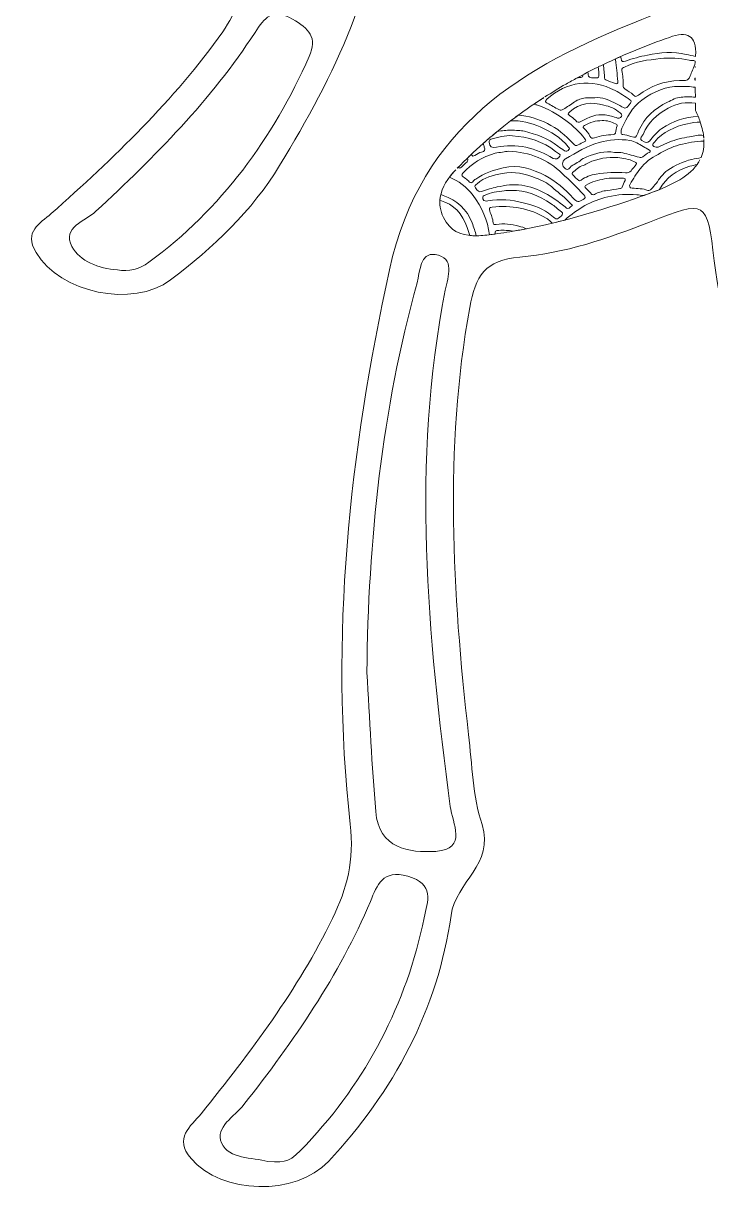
# Model space of a CAD drawing. Extents: x 55 to 1944, y -876 to -124.
# Drawn here: x 55.3 to 184.4, y -867.7 to -647.5 of the extents above; entities that cross this region are included whole.
import ezdxf

# ---------------------------------------------------------------- set-up
doc = ezdxf.new("R2010")
doc.units = 0
doc.header["$MEASUREMENT"] = 0
doc.layers.add('Layer 1', color=7, linetype='Continuous')

# ---------------------------------------------------------------- blocks, each defined once
blk = doc.blocks.new('block 11')
at = {"layer": 'Layer 1', "lineweight": 0}
for points, knots in [([(465.53, -681.74), (455.74, -673.7), (446.63, -664.88), (438.68, -654.95), (433.9, -648.98), (430.92, -643.22), (430.31, -634.54), (427.75, -597.98), (419.68, -562.52), (403.13, -529.38), (397.91, -518.92), (391.98, -509.37), (380.36, -505.09), (369.39, -501.05), (358.79, -495.9), (346.98, -494.41), (336.99, -493.14), (333.99, -488.15), (337.19, -478.57), (338.24, -475.44), (340.22, -472.41), (340.42, -469.25), (340.84, -462.43), (344.61, -460.64), (350.66, -459.22), (374.25, -453.65), (392.23, -442.5), (401.7, -417.59), (413.73, -385.99), (421.8, -353.85), (424.43, -320.38), (424.96, -313.62), (426.73, -308.55), (430.48, -303.45), (439.48, -291.22), (450.22, -280.65), (461.83, -271.01), (466.47, -267.16), (465.74, -264.51), (461.76, -261.01), (453.74, -253.96), (444.7, -253.21), (436.88, -260.48), (415.19, -280.64), (399.55, -304.06), (399.09, -335.07), (399.04, -338.39), (398.92, -341.71), (398.72, -345.01), (397.28, -368.58), (393.46, -391.66), (385.38, -413.96), (383.68, -418.65), (381.35, -420.61), (376.21, -420.28), (368.38, -419.77), (360.3, -419.82), (352.89, -422.31), (343.31, -425.52), (337.3, -424.47), (335.26, -413.28), (334.66, -409.94), (332.41, -406.45), (329.96, -403.96), (322.06, -395.92), (317.16, -386.96), (313.03, -376.07), (309.01, -365.47), (303.76, -355.11), (300.65, -343.95), (300.09, -341.96), (299.09, -339.97), (297.85, -338.32), (295.63, -335.37), (295.74, -333.13), (298.66, -330.71), (310.87, -320.58), (318.38, -307.37), (325.81, -293.43), (341.71, -263.57), (357.48, -233.87), (365.12, -200.58), (369.74, -180.45), (371.11, -160.08), (370.04, -139.51), (369.94, -137.53), (370.46, -134.67), (367.63, -134.44), (364.86, -134.21), (364.77, -136.96), (364.4, -139), (364.23, -139.89), (364.2, -140.8), (364.01, -141.68), (351.55, -198.93), (337.78, -255.61), (297.25, -301.15), (292.68, -306.29), (289.02, -312.32), (285.43, -318.24), (282.91, -322.39), (280.33, -324.21), (275.26, -322.62), (267.33, -320.12), (259.2, -320.49), (251.16, -322.63), (248.58, -323.31), (245.75, -324.56), (244.01, -321.24), (234.85, -303.72), (218.42, -291.67), (209.01, -274.27), (186.45, -232.56), (171.11, -188.42), (163.15, -141.68), (162.69, -139), (163.39, -134.38), (159.53, -134.51), (155.5, -134.64), (156.76, -139.1), (156.64, -141.83), (156.03, -156.32), (156.86, -170.73), (159.06, -185.09), (164.97, -223.62), (181.05, -258.18), (200.68, -291.26), (206.59, -301.22), (208.13, -313.66), (218.74, -321.07), (228.07, -327.59), (234.16, -335.32), (225.61, -347.57), (222.42, -352.15), (224.12, -360.23), (220.81, -364.61), (215.15, -372.09), (210.37, -379.26), (210.68, -388.93), (210.76, -391.48), (208.88, -392.49), (207.13, -393.71), (197.81, -400.22), (192.21, -409.46), (189.13, -420.07), (187.83, -424.52), (186.1, -425.01), (182.2, -423.91), (172.28, -421.12), (162.09, -419.7), (151.81, -420.29), (145.98, -420.63), (143.45, -418.5), (141.49, -413.07), (132.82, -388.98), (129.17, -363.99), (128.1, -338.64), (127.47, -323.53), (126.17, -309.38), (117.4, -295.91), (109.78, -284.21), (102.61, -272.55), (91.74, -263.6), (83.08, -256.47), (77.35, -256.31), (68.32, -262.63), (62.83, -266.47), (61.05, -269.74), (67.45, -274.93), (79.41, -284.63), (90.24, -295.58), (99.05, -308.33), (100.67, -310.69), (102.46, -312.79), (102.67, -316.25), (104.83, -352.29), (113.4, -386.65), (126.75, -420.35), (135.23, -441.78), (150.81, -451.54), (170.72, -457.82), (173.87, -458.82), (177.15, -459.42), (180.37, -460.21), (182.1, -460.63), (184.33, -460.64), (184.91, -462.62), (187.02, -469.79), (189.35, -476.95), (190.7, -484.28), (192.07, -491.73), (187.28, -493.29), (180.71, -494.58), (155.9, -499.48), (133.61, -506.28), (121.87, -533.76), (107.67, -567.01), (99.68, -601.11), (96.64, -636.69), (96.23, -641.45), (95.38, -645.26), (92.7, -649.03), (83.55, -661.93), (72.23, -672.73), (60.49, -683.15), (58.37, -685.03), (55.27, -686.5), (57.64, -690.48), (62.13, -698.05), (75.86, -700.96), (82.91, -695.6), (90.9, -689.54), (98.24, -682.67), (103.4, -674.11), (113.67, -657.07), (122.6, -640.05), (122.3, -618.65), (121.94, -592.74), (126.35, -567.02), (135.64, -542.48), (136.87, -539.22), (137.29, -535.42), (142.46, -535.6), (156.73, -536.11), (170.64, -533.47), (185.48, -529.54), (185.11, -534.46), (184.89, -538.04), (184.58, -541.61), (181.96, -571.96), (180.01, -602.36), (181.05, -632.81), (181.33, -641), (178.66, -643.9), (171.42, -646.74), (149.11, -655.49), (129.94, -666.7), (124.03, -693.71), (116.49, -728.24), (112.78, -762.73), (116.66, -797.77), (117.42, -804.62), (116.08, -809.88), (113.34, -815.5), (106.82, -828.88), (97.93, -840.65), (88.65, -852.16), (86.7, -854.58), (83.44, -856.71), (86.76, -860.6), (92.49, -867.31), (106.38, -867.72), (112.56, -861.12), (124.84, -848.02), (133.11, -832.6), (135.6, -814.93), (136.5, -808.58), (143.82, -805.31), (141.42, -797.89), (139.69, -792.53), (139.53, -786.63), (138.89, -780.94), (135.86, -754.21), (134.28, -727.5), (139.11, -700.76), (140.16, -694.93), (141.97, -691.85), (148.53, -691.31), (156.91, -690.62), (165, -687.84), (172.88, -684.76), (183.61, -680.57), (183.63, -680.61), (185.06, -692), (185.14, -692.6), (185.16, -693.2), (185.26, -693.8), (188.81, -716.51), (193.62, -738.88), (205.51, -758.96), (215.02, -775.02), (228.11, -786.7), (247.47, -788.42), (258.2, -789.37), (269.14, -789.2), (279.9, -788.4), (294.16, -787.34), (305.43, -779.98), (314.49, -769.14), (321.33, -760.95), (326.14, -751.6), (329.98, -741.72), (336.68, -724.47), (340.68, -706.54), (342.47, -688.2), (343.17, -681.02), (345.19, -680.5), (351.14, -683.36), (360.13, -687.68), (369.77, -690.56), (379.7, -691.5), (385.53, -692.05), (387.15, -694.93), (387.97, -700.03), (391.03, -719.16), (391.35, -738.3), (390.7, -757.69), (390.06, -776.56), (382.86, -795.01), (389.29, -814.53), (394.47, -830.24), (400.33, -845.04), (411.4, -857.46), (417.87, -864.73), (426.05, -865.99), (434.67, -861.19), (439.87, -858.29), (441.55, -855.43), (436.82, -850.12), (429, -841.35), (422.1, -831.79), (416.35, -821.48), (412.12, -813.9), (409.38, -807.04), (410.46, -796.96), (413.75, -766.36), (410.68, -735.83), (406.26, -705.17), (401.52, -672.36), (381.77, -655.9), (353.38, -645.64), (352.53, -645.33), (351.68, -644.96), (350.8, -644.79), (347.15, -644.1), (346.13, -641.89), (346.22, -638.31), (347.13, -603.92), (345.26, -569.62), (342.13, -535.39), (341.68, -530.55), (343.12, -529.52), (347.57, -530.85), (358.32, -534.06), (369.43, -535.92), (380.57, -535.46), (387.85, -535.16), (390.44, -538.19), (392.5, -544.38), (399.11, -564.24), (402.05, -584.69), (404.54, -605.4), (406.48, -621.6), (403.12, -638.24), (412.17, -654.08), (420.18, -668.09), (427.68, -681.87), (440.34, -692.21), (448.93, -699.23), (456.72, -699.25), (465.19, -692.38), (469.54, -688.84), (470.66, -685.95), (465.53, -681.74)], [0, 0, 0, 0, 1, 1, 1, 2, 2, 2, 3, 3, 3, 4, 4, 4, 5, 5, 5, 6, 6, 6, 7, 7, 7, 8, 8, 8, 9, 9, 9, 10, 10, 10, 11, 11, 11, 12, 12, 12, 13, 13, 13, 14, 14, 14, 15, 15, 15, 16, 16, 16, 17, 17, 17, 18, 18, 18, 19, 19, 19, 20, 20, 20, 21, 21, 21, 22, 22, 22, 23, 23, 23, 24, 24, 24, 25, 25, 25, 26, 26, 26, 27, 27, 27, 28, 28, 28, 29, 29, 29, 30, 30, 30, 31, 31, 31, 32, 32, 32, 33, 33, 33, 34, 34, 34, 35, 35, 35, 36, 36, 36, 37, 37, 37, 38, 38, 38, 39, 39, 39, 40, 40, 40, 41, 41, 41, 42, 42, 42, 43, 43, 43, 44, 44, 44, 45, 45, 45, 46, 46, 46, 47, 47, 47, 48, 48, 48, 49, 49, 49, 50, 50, 50, 51, 51, 51, 52, 52, 52, 53, 53, 53, 54, 54, 54, 55, 55, 55, 56, 56, 56, 57, 57, 57, 58, 58, 58, 59, 59, 59, 60, 60, 60, 61, 61, 61, 62, 62, 62, 63, 63, 63, 64, 64, 64, 65, 65, 65, 66, 66, 66, 67, 67, 67, 68, 68, 68, 69, 69, 69, 70, 70, 70, 71, 71, 71, 72, 72, 72, 73, 73, 73, 74, 74, 74, 75, 75, 75, 76, 76, 76, 77, 77, 77, 78, 78, 78, 79, 79, 79, 80, 80, 80, 81, 81, 81, 82, 82, 82, 83, 83, 83, 84, 84, 84, 85, 85, 85, 86, 86, 86, 87, 87, 87, 88, 88, 88, 89, 89, 89, 90, 90, 90, 91, 91, 91, 92, 92, 92, 93, 93, 93, 94, 94, 94, 95, 95, 95, 96, 96, 96, 97, 97, 97, 98, 98, 98, 99, 99, 99, 100, 100, 100, 101, 101, 101, 102, 102, 102, 103, 103, 103, 104, 104, 104, 105, 105, 105, 106, 106, 106, 107, 107, 107, 108, 108, 108, 109, 109, 109, 110, 110, 110, 111, 111, 111, 112, 112, 112, 113, 113, 113, 114, 114, 114, 115, 115, 115, 116, 116, 116, 117, 117, 117, 118, 118, 118, 119, 119, 119, 120, 120, 120, 121, 121, 121, 121]), ([(108.97, -653.66), (102.09, -669.02), (92.53, -682.27), (78.81, -692.3), (76.96, -693.64), (75.09, -694.14), (72.91, -693.71), (69.41, -693.48), (65.88, -692.1), (64.39, -689.33), (62.47, -685.73), (66.94, -684.51), (68.88, -682.72), (79.94, -672.48), (90.53, -661.85), (98.78, -649.13), (100.57, -646.36), (102, -644.48), (105.79, -646.63), (108.91, -648.4), (110.55, -650.14), (108.97, -653.66)], [0, 0, 0, 0, 1, 1, 1, 2, 2, 2, 3, 3, 3, 4, 4, 4, 5, 5, 5, 6, 6, 6, 7, 7, 7, 7]), ([(176.61, -650.06), (179.94, -648.9), (181.76, -649.56), (181.55, -653.54), (181.55, -653.58), (181.55, -653.62), (181.55, -653.66), (181.55, -653.66), (181.55, -653.66), (181.55, -653.66), (180.95, -653.52), (180.35, -653.4), (179.76, -653.27), (177.32, -652.7), (174.91, -652.87), (172.49, -653.39), (171.09, -653.68), (169.72, -654.04), (168.38, -654.52), (167.78, -654.74), (167.68, -654.66), (167.54, -654.04), (167.51, -653.9), (167.48, -653.77), (167.46, -653.66), (167.13, -653.8), (166.8, -653.95), (166.48, -654.1), (166.48, -654.15), (166.5, -654.2), (166.5, -654.25), (166.7, -655.6), (166.79, -656.97), (166.93, -658.33), (166.97, -658.73), (166.78, -658.86), (166.43, -658.74), (165.84, -658.52), (165.27, -658.27), (164.69, -658.03), (164.54, -657.97), (164.46, -657.85), (164.45, -657.68), (164.43, -657.28), (164.39, -656.87), (164.36, -656.47), (164.33, -656.02), (164.27, -655.58), (164.21, -655.15), (168.21, -653.23), (172.35, -651.55), (176.61, -650.06)], [0, 0, 0, 0, 1, 1, 1, 2, 2, 2, 3, 3, 3, 4, 4, 4, 5, 5, 5, 6, 6, 6, 7, 7, 7, 8, 8, 8, 9, 9, 9, 10, 10, 10, 11, 11, 11, 12, 12, 12, 13, 13, 13, 14, 14, 14, 15, 15, 15, 16, 16, 16, 17, 17, 17, 17]), ([(181.37, -655.19), (181.11, -655.9), (180.78, -656.59), (180.52, -657.31), (180.29, -657.97), (179.83, -658.22), (179.16, -658.19), (178.94, -658.18), (178.71, -658.19), (178.49, -658.19), (175.62, -658.2), (173.11, -659.25), (170.82, -660.9), (170.44, -661.17), (170.25, -661.29), (169.83, -660.86), (169.4, -660.41), (168.75, -660.18), (168.27, -659.74), (168.06, -659.55), (167.92, -659.37), (167.92, -659.09), (167.92, -658.14), (167.91, -657.2), (167.71, -656.27), (167.61, -655.86), (167.94, -655.79), (168.2, -655.65), (170.3, -654.52), (172.6, -654.32), (174.91, -654.05), (176.74, -653.83), (178.53, -653.96), (180.31, -654.36), (180.47, -654.4), (180.64, -654.39), (180.81, -654.39), (181.49, -654.39), (181.61, -654.54), (181.37, -655.19)], [0, 0, 0, 0, 1, 1, 1, 2, 2, 2, 3, 3, 3, 4, 4, 4, 5, 5, 5, 6, 6, 6, 7, 7, 7, 8, 8, 8, 9, 9, 9, 10, 10, 10, 11, 11, 11, 12, 12, 12, 13, 13, 13, 13]), ([(163.34, -656.71), (163.34, -656.94), (163.34, -657.12), (163.34, -657.31), (163.34, -657.47), (163.26, -657.65), (163.11, -657.65), (162.6, -657.62), (162.08, -657.74), (161.58, -657.55), (161.41, -657.48), (161.39, -657.29), (161.37, -657.13), (161.35, -656.95), (161.32, -656.78), (161.29, -656.6), (160.97, -656.77), (160.66, -656.94), (160.34, -657.11), (160.42, -657.41), (160.31, -657.57), (159.97, -657.59), (159.74, -657.6), (159.52, -657.63), (159.3, -657.67), (160.59, -656.96), (161.9, -656.28), (163.23, -655.63), (163.29, -656), (163.4, -656.37), (163.34, -656.71)], [0, 0, 0, 0, 1, 1, 1, 2, 2, 2, 3, 3, 3, 4, 4, 4, 5, 5, 5, 6, 6, 6, 7, 7, 7, 8, 8, 8, 9, 9, 9, 10, 10, 10, 10]), ([(163.25, -655.62), (163.57, -655.46), (163.89, -655.3), (164.21, -655.15), (163.89, -655.3), (163.57, -655.46), (163.25, -655.62)], [0, 0, 0, 0, 1, 1, 1, 2, 2, 2, 2]), ([(181.48, -655.71), (181.48, -655.65), (181.48, -655.6), (181.48, -655.55), (181.48, -655.6), (181.48, -655.65), (181.48, -655.71)], [0, 0, 0, 0, 1, 1, 1, 2, 2, 2, 2]), ([(169.19, -661.79), (169.47, -661.99), (169.49, -662.15), (169.29, -662.42), (168.49, -663.54), (168.5, -663.56), (167.32, -662.89), (166.3, -662.3), (165.26, -661.78), (164.11, -661.51), (163.45, -661.35), (162.79, -661.35), (162.12, -661.45), (161.7, -661.45), (161.27, -661.43), (160.85, -661.45), (160.09, -661.49), (159.41, -661.73), (158.79, -662.19), (158.12, -662.69), (157.4, -663.11), (156.7, -663.57), (156.43, -663.75), (156.16, -663.79), (155.86, -663.63), (155.13, -663.23), (154.41, -662.82), (153.67, -662.42), (153.28, -662.21), (153.21, -662.03), (153.59, -661.69), (157.3, -658.32), (161.95, -657.72), (166.42, -660.05), (167.39, -660.56), (168.3, -661.16), (169.19, -661.79)], [0, 0, 0, 0, 1, 1, 1, 2, 2, 2, 3, 3, 3, 4, 4, 4, 5, 5, 5, 6, 6, 6, 7, 7, 7, 8, 8, 8, 9, 9, 9, 10, 10, 10, 11, 11, 11, 12, 12, 12, 12]), ([(157.22, -658.83), (157.91, -658.43), (158.6, -658.05), (159.3, -657.67), (158.6, -658.05), (157.91, -658.43), (157.22, -658.83)], [0, 0, 0, 0, 1, 1, 1, 2, 2, 2, 2]), ([(181.47, -657.64), (181.47, -657.81), (181.47, -657.97), (181.47, -658.14), (181.47, -658.14), (181.47, -658.14), (181.47, -658.14), (181.4, -658.06), (181.37, -657.96), (181.42, -657.8), (181.43, -657.75), (181.45, -657.69), (181.47, -657.64), (181.47, -657.64), (181.47, -657.64), (181.47, -657.64)], [0, 0, 0, 0, 1, 1, 1, 2, 2, 2, 3, 3, 3, 4, 4, 4, 5, 5, 5, 5]), ([(153.21, -661.26), (154.52, -660.42), (155.85, -659.62), (157.2, -658.84), (155.85, -659.62), (154.52, -660.42), (153.21, -661.26)], [0, 0, 0, 0, 1, 1, 1, 2, 2, 2, 2]), ([(167.71, -667.09), (168.69, -665.15), (169.62, -663.17), (171.43, -661.84), (173.69, -660.18), (176.19, -659.23), (178.41, -659.27), (179.5, -659.25), (180.51, -659.31), (181.48, -659.43), (181.48, -660.05), (181.49, -660.67), (181.5, -661.31), (181.5, -661.3), (181.5, -661.3), (181.5, -661.3), (180.61, -661.22), (179.71, -661.22), (178.8, -661.29), (177.88, -661.35), (177.08, -661.84), (176.27, -662.23), (173.85, -663.4), (171.93, -665.11), (170.84, -667.63), (170.78, -667.77), (170.71, -667.9), (170.66, -668.04), (170.34, -668.93), (170.34, -668.93), (169.39, -668.67), (168.9, -668.53), (168.42, -668.31), (167.89, -668.32), (167.66, -668.32), (167.57, -668.17), (167.56, -667.95), (167.54, -667.65), (167.58, -667.35), (167.71, -667.09)], [0, 0, 0, 0, 1, 1, 1, 2, 2, 2, 3, 3, 3, 4, 4, 4, 5, 5, 5, 6, 6, 6, 7, 7, 7, 8, 8, 8, 9, 9, 9, 10, 10, 10, 11, 11, 11, 12, 12, 12, 13, 13, 13, 13]), ([(151.87, -662.81), (153.87, -663.38), (155.53, -664.51), (157.15, -665.69), (158.5, -666.68), (159.74, -667.79), (160.75, -669.14), (160.94, -669.4), (161.03, -669.52), (160.62, -669.66), (160.23, -669.8), (159.88, -670.08), (159.5, -670.26), (159.13, -670.44), (158.86, -670.38), (158.54, -670.02), (155.66, -666.74), (152.03, -665), (148.21, -664.69), (147.74, -665.04), (147.27, -665.39), (146.8, -665.75), (148.83, -664.2), (150.92, -662.74), (153.06, -661.36), (152.41, -661.78), (151.77, -662.2), (151.14, -662.63), (151.38, -662.68), (151.63, -662.74), (151.87, -662.81)], [0, 0, 0, 0, 1, 1, 1, 2, 2, 2, 3, 3, 3, 4, 4, 4, 5, 5, 5, 6, 6, 6, 7, 7, 7, 8, 8, 8, 9, 9, 9, 10, 10, 10, 10]), ([(164.56, -664.64), (162.9, -664.4), (161.47, -665.05), (160.08, -665.81), (159.62, -666.07), (159.32, -666.11), (158.96, -665.64), (158.69, -665.3), (158.29, -665.06), (157.92, -664.81), (157.53, -664.55), (157.52, -664.4), (157.89, -664.05), (159.78, -662.28), (161.99, -662.18), (164.33, -662.78), (165.42, -663.06), (166.48, -663.45), (167.35, -664.23), (167.61, -664.47), (167.66, -664.52), (167.67, -664.66), (167.69, -665.07), (167.3, -665.35), (166.88, -665.21), (166.12, -664.95), (165.35, -664.75), (164.56, -664.64)], [0, 0, 0, 0, 1, 1, 1, 2, 2, 2, 3, 3, 3, 4, 4, 4, 5, 5, 5, 6, 6, 6, 7, 7, 7, 8, 8, 8, 9, 9, 9, 9]), ([(172.86, -669.56), (172.57, -669.92), (172.01, -669.88), (171.46, -669.45), (171.08, -669.15), (171.2, -668.86), (171.49, -668.56), (171.57, -668.49), (171.63, -668.39), (171.67, -668.28), (172.54, -665.98), (174.3, -664.57), (176.36, -663.38), (178.06, -662.4), (179.77, -662.21), (181.51, -662.4), (181.51, -662.85), (181.52, -663.31), (181.52, -663.77), (181.7, -664.15), (181.86, -664.52), (182, -664.88), (179.59, -665.05), (177.29, -665.7), (175.19, -667.19), (174.27, -667.84), (173.55, -668.68), (172.86, -669.56)], [0, 0, 0, 0, 1, 1, 1, 2, 2, 2, 3, 3, 3, 4, 4, 4, 5, 5, 5, 6, 6, 6, 7, 7, 7, 8, 8, 8, 9, 9, 9, 9]), ([(182.01, -664.88), (182.16, -665.26), (182.29, -665.62), (182.41, -665.97), (182.29, -665.62), (182.16, -665.26), (182.01, -664.88)], [0, 0, 0, 0, 1, 1, 1, 2, 2, 2, 2]), ([(146.8, -665.75), (148.74, -665.59), (150.58, -666.12), (152.37, -666.89), (154.39, -667.74), (156.21, -668.88), (157.63, -670.6), (157.77, -670.76), (157.92, -670.9), (157.75, -671.12), (157.53, -671.4), (157.24, -671.53), (156.92, -671.34), (156.49, -671.09), (156.07, -670.81), (155.68, -670.5), (153.82, -669.02), (151.63, -668.3), (149.39, -667.7), (148.63, -667.49), (147.84, -667.53), (146.79, -667.51), (146.08, -667.49), (145.17, -667.57), (144.24, -667.77), (143.35, -668.5), (142.48, -669.25), (141.61, -670.02), (141.69, -670.23), (141.78, -670.45), (141.85, -670.66), (142.04, -671.21), (141.9, -671.47), (141.33, -671.6), (140.86, -671.7), (140.49, -671.97), (140.1, -672.22), (139.78, -672.43), (139.58, -672.43), (139.4, -672.04), (139.16, -672.28), (138.91, -672.51), (138.67, -672.75), (138.67, -672.76), (138.68, -672.77), (138.69, -672.78), (138.82, -673.03), (138.81, -673.23), (138.6, -673.42), (138.25, -673.75), (137.89, -674.08), (137.57, -674.43), (137.31, -674.71), (137.14, -674.67), (136.97, -674.44), (136.9, -674.51), (136.84, -674.58), (136.77, -674.64), (139.93, -671.39), (143.28, -668.43), (146.8, -665.75)], [0, 0, 0, 0, 1, 1, 1, 2, 2, 2, 3, 3, 3, 4, 4, 4, 5, 5, 5, 6, 6, 6, 7, 7, 7, 8, 8, 8, 9, 9, 9, 10, 10, 10, 11, 11, 11, 12, 12, 12, 13, 13, 13, 14, 14, 14, 15, 15, 15, 16, 16, 16, 17, 17, 17, 18, 18, 18, 19, 19, 19, 20, 20, 20, 20]), ([(166.78, -666.65), (166.59, -667.11), (166.58, -667.59), (166.48, -668.06), (166.44, -668.28), (166.23, -668.29), (166.04, -668.3), (164.86, -668.39), (163.68, -668.51), (162.56, -668.94), (162.18, -669.09), (161.89, -668.99), (161.69, -668.6), (161.41, -668.06), (161.04, -667.57), (160.58, -667.16), (160.33, -666.93), (160.37, -666.78), (160.66, -666.61), (161.7, -666), (162.81, -665.71), (163.99, -665.69), (164.9, -665.63), (165.7, -665.95), (166.51, -666.29), (166.66, -666.36), (166.86, -666.47), (166.78, -666.65)], [0, 0, 0, 0, 1, 1, 1, 2, 2, 2, 3, 3, 3, 4, 4, 4, 5, 5, 5, 6, 6, 6, 7, 7, 7, 8, 8, 8, 9, 9, 9, 9]), ([(173.83, -669.72), (175.42, -667.73), (177.62, -666.83), (180.01, -666.28), (180.8, -666.1), (181.61, -666.02), (182.41, -665.97), (182.79, -667.07), (183.01, -668.08), (183.09, -669.01), (183.07, -668.83), (183.05, -668.66), (183.03, -668.48), (182.15, -668.36), (181.28, -668.54), (180.41, -668.72), (179.1, -668.98), (177.8, -669.22), (176.57, -669.75), (176.01, -669.99), (175.43, -670.19), (174.9, -670.48), (174.73, -670.57), (174.58, -670.67), (174.38, -670.67), (174.06, -670.67), (173.7, -670.68), (173.53, -670.38), (173.38, -670.1), (173.68, -669.91), (173.83, -669.72)], [0, 0, 0, 0, 1, 1, 1, 2, 2, 2, 3, 3, 3, 4, 4, 4, 5, 5, 5, 6, 6, 6, 7, 7, 7, 8, 8, 8, 9, 9, 9, 10, 10, 10, 10]), ([(143.08, -669.21), (144.4, -668.83), (145.72, -668.44), (147.12, -668.53), (150.09, -668.78), (152.85, -669.59), (155.23, -671.48), (155.34, -671.57), (155.48, -671.64), (155.58, -671.75), (155.76, -671.95), (156.29, -671.93), (156.04, -672.4), (155.76, -672.89), (155.23, -673.03), (154.79, -672.78), (153.17, -671.86), (151.51, -671.07), (149.67, -670.7), (147.83, -670.34), (146, -670.32), (144.16, -670.7), (143.24, -670.89), (142.89, -670.61), (142.75, -669.75), (142.71, -669.46), (142.8, -669.29), (143.08, -669.21)], [0, 0, 0, 0, 1, 1, 1, 2, 2, 2, 3, 3, 3, 4, 4, 4, 5, 5, 5, 6, 6, 6, 7, 7, 7, 8, 8, 8, 9, 9, 9, 9]), ([(167.87, -671.75), (167.36, -671.62), (166.84, -671.68), (166.33, -671.67), (164.47, -671.29), (162.77, -671.86), (161.08, -672.51), (160.62, -672.69), (160.2, -672.92), (159.84, -673.22), (159.17, -673.78), (158.28, -674.02), (157.73, -674.74), (157.69, -674.8), (157.57, -674.85), (157.49, -674.85), (156.78, -674.81), (156.32, -673.95), (156.67, -673.33), (156.78, -673.13), (156.92, -672.96), (157.12, -672.85), (159.15, -671.67), (161.18, -670.46), (163.44, -669.8), (165.32, -669.25), (167.26, -669.1), (169.21, -669.44), (170.13, -669.59), (170.89, -670.1), (171.68, -670.55), (172.08, -670.78), (172.48, -671.01), (172.87, -671.26), (173.07, -671.39), (173.09, -671.54), (172.84, -671.66), (172.41, -671.88), (172.01, -672.15), (171.66, -672.48), (171.47, -672.65), (171.22, -672.65), (170.97, -672.58), (169.94, -672.3), (168.91, -672.02), (167.87, -671.75)], [0, 0, 0, 0, 1, 1, 1, 2, 2, 2, 3, 3, 3, 4, 4, 4, 5, 5, 5, 6, 6, 6, 7, 7, 7, 8, 8, 8, 9, 9, 9, 10, 10, 10, 11, 11, 11, 12, 12, 12, 13, 13, 13, 14, 14, 14, 15, 15, 15, 15]), ([(182.56, -672.65), (181.98, -672.74), (181.4, -672.85), (180.82, -672.99), (179.16, -673.39), (177.69, -674.1), (176.3, -675.02), (175.36, -675.65), (174.78, -676.63), (174.11, -677.51), (173.83, -677.88), (173.5, -678.19), (173.22, -678.56), (173.06, -678.76), (172.8, -678.88), (172.57, -678.79), (171.62, -678.42), (170.62, -678.47), (169.63, -678.37), (169.14, -678.32), (169.01, -678.04), (169.25, -677.6), (169.81, -676.6), (170.48, -675.66), (171.14, -674.73), (172, -673.54), (173.22, -672.74), (174.48, -672.03), (175.75, -671.31), (177.06, -670.61), (178.48, -670.27), (180, -669.91), (181.54, -669.53), (183.12, -669.57), (183.12, -669.46), (183.11, -669.35), (183.1, -669.23), (183.18, -670.53), (182.99, -671.66), (182.56, -672.65)], [0, 0, 0, 0, 1, 1, 1, 2, 2, 2, 3, 3, 3, 4, 4, 4, 5, 5, 5, 6, 6, 6, 7, 7, 7, 8, 8, 8, 9, 9, 9, 10, 10, 10, 11, 11, 11, 12, 12, 12, 13, 13, 13, 13]), ([(153.3, -676.01), (150.85, -674.75), (148.26, -673.9), (145.38, -674.58), (143.53, -675.02), (141.77, -675.55), (140.23, -676.69), (140.14, -676.75), (140.04, -676.81), (139.95, -676.87), (139.73, -677.03), (139.63, -677.43), (139.35, -677.38), (139.11, -677.33), (138.93, -677.04), (138.71, -676.87), (138.43, -676.65), (138.15, -676.45), (137.86, -676.24), (137.57, -676.03), (137.54, -675.82), (137.81, -675.56), (139.54, -673.83), (141.48, -672.42), (143.89, -671.84), (144.79, -671.63), (145.75, -671.56), (146.38, -671.44), (150.46, -671.6), (153.75, -672.98), (156.48, -675.61), (157.85, -676.93), (159.27, -678.2), (160.52, -679.64), (160.9, -680.07), (160.89, -680.2), (160.41, -680.48), (159.39, -681.08), (159.34, -681.08), (158.56, -680.25), (156.99, -678.59), (155.31, -677.03), (153.3, -676.01)], [0, 0, 0, 0, 1, 1, 1, 2, 2, 2, 3, 3, 3, 4, 4, 4, 5, 5, 5, 6, 6, 6, 7, 7, 7, 8, 8, 8, 9, 9, 9, 10, 10, 10, 11, 11, 11, 12, 12, 12, 13, 13, 13, 14, 14, 14, 14]), ([(162.84, -675.73), (161.82, -675.9), (160.88, -676.28), (160.03, -676.87), (159.89, -676.97), (159.77, -677.09), (159.59, -676.93), (159.21, -676.59), (158.79, -676.27), (158.47, -675.86), (158.38, -675.74), (158.27, -675.6), (158.44, -675.47), (159.08, -674.97), (159.58, -674.28), (160.47, -674.1), (160.8, -674.04), (161.08, -673.77), (161.4, -673.62), (163.14, -672.8), (165, -672.48), (166.91, -672.63), (167.95, -672.71), (168.99, -672.94), (169.97, -673.37), (170.59, -673.64), (170.61, -673.76), (170.15, -674.28), (169.9, -674.55), (169.64, -674.81), (169.42, -675.11), (169.17, -675.44), (168.78, -675.52), (168.37, -675.51), (166.52, -675.38), (164.67, -675.44), (162.84, -675.73)], [0, 0, 0, 0, 1, 1, 1, 2, 2, 2, 3, 3, 3, 4, 4, 4, 5, 5, 5, 6, 6, 6, 7, 7, 7, 8, 8, 8, 9, 9, 9, 10, 10, 10, 11, 11, 11, 12, 12, 12, 12]), ([(173.25, -679.22), (173.76, -679.03), (174.27, -678.84), (174.76, -678.64), (176.04, -676.37), (177.99, -675.01), (180.47, -674.28), (180.92, -674.15), (181.37, -674.04), (181.81, -673.95), (181.93, -673.78), (182.04, -673.61), (182.15, -673.44), (180.55, -676.13), (177.14, -677.77), (173.25, -679.22)], [0, 0, 0, 0, 1, 1, 1, 2, 2, 2, 3, 3, 3, 4, 4, 4, 5, 5, 5, 5]), ([(182.24, -673.28), (182.28, -673.21), (182.32, -673.14), (182.35, -673.07), (182.32, -673.14), (182.28, -673.21), (182.24, -673.28)], [0, 0, 0, 0, 1, 1, 1, 2, 2, 2, 2]), ([(139.73, -687.3), (139.92, -687.31), (140.12, -687.31), (140.33, -687.31), (140.12, -686.51), (139.87, -685.71), (139.57, -684.92), (138.59, -682.27), (136.67, -680.69), (134.12, -679.74), (133.97, -679.69), (133.82, -679.63), (133.67, -679.58), (133.63, -679.76), (133.6, -679.94), (133.57, -680.11), (133.86, -678.2), (135.02, -676.45), (136.48, -674.94), (136.05, -675.39), (135.64, -675.86), (135.28, -676.34), (137.01, -677.01), (138.51, -678.11), (139.74, -679.74), (141.45, -682), (142.44, -684.46), (142.82, -687.12), (143.18, -687.08), (143.53, -687.03), (143.89, -686.98), (143.83, -686.37), (143.88, -686.36), (144.59, -686.31), (145.51, -686.24), (146.39, -686.3), (147.24, -686.46), (145.73, -686.72), (144.21, -686.95), (142.68, -687.14), (141.66, -687.27), (140.67, -687.34), (139.73, -687.3)], [0, 0, 0, 0, 1, 1, 1, 2, 2, 2, 3, 3, 3, 4, 4, 4, 5, 5, 5, 6, 6, 6, 7, 7, 7, 8, 8, 8, 9, 9, 9, 10, 10, 10, 11, 11, 11, 12, 12, 12, 13, 13, 13, 14, 14, 14, 14]), ([(148.87, -677.83), (147.32, -677.58), (145.79, -677.83), (144.29, -678.16), (143.29, -678.38), (142.31, -678.63), (141.35, -679), (140.92, -679.16), (140.55, -678.92), (140.18, -678.33), (139.92, -677.91), (140.26, -677.76), (140.48, -677.56), (141.82, -676.31), (143.49, -675.93), (145.23, -675.62), (147.47, -675.23), (149.52, -675.61), (151.57, -676.48), (152.62, -676.92), (153.73, -677.36), (154.51, -678.12), (155.52, -679.1), (156.74, -679.84), (157.67, -680.9), (157.89, -681.14), (158.15, -681.36), (158.4, -681.6), (158.28, -681.71), (158.17, -681.81), (158.06, -681.91), (157.6, -682.35), (157.5, -682.32), (157.01, -681.91), (154.62, -679.89), (152, -678.33), (148.87, -677.83)], [0, 0, 0, 0, 1, 1, 1, 2, 2, 2, 3, 3, 3, 4, 4, 4, 5, 5, 5, 6, 6, 6, 7, 7, 7, 8, 8, 8, 9, 9, 9, 10, 10, 10, 11, 11, 11, 12, 12, 12, 12]), ([(161.01, -677.81), (162.05, -677.11), (163.25, -676.87), (164.44, -676.64), (165.62, -676.4), (166.81, -676.53), (167.99, -676.52), (168.28, -676.51), (168.41, -676.62), (168.28, -676.92), (168.1, -677.35), (167.92, -677.77), (167.75, -678.2), (167.66, -678.41), (167.5, -678.45), (167.31, -678.47), (166.51, -678.58), (165.71, -678.7), (164.9, -678.81), (164.15, -678.92), (163.42, -679.09), (162.74, -679.47), (162.62, -679.54), (162.47, -679.57), (162.36, -679.61), (162.23, -679.58), (162.11, -679.59), (162.06, -679.54), (161.63, -679.11), (161.2, -678.69), (160.81, -678.24), (160.66, -678.06), (160.83, -677.93), (161.01, -677.81)], [0, 0, 0, 0, 1, 1, 1, 2, 2, 2, 3, 3, 3, 4, 4, 4, 5, 5, 5, 6, 6, 6, 7, 7, 7, 8, 8, 8, 9, 9, 9, 10, 10, 10, 11, 11, 11, 11]), ([(134.18, -683.9), (133.54, -682.58), (133.38, -681.32), (133.57, -680.12), (133.54, -680.3), (133.52, -680.48), (133.51, -680.66), (136.14, -681.4), (137.76, -683.19), (138.64, -685.77), (138.8, -686.26), (138.97, -686.76), (139.14, -687.26), (139.33, -687.28), (139.53, -687.29), (139.72, -687.3), (137.39, -687.2), (135.39, -686.4), (134.18, -683.9)], [0, 0, 0, 0, 1, 1, 1, 2, 2, 2, 3, 3, 3, 4, 4, 4, 5, 5, 5, 6, 6, 6, 6]), ([(156.32, -683.55), (155.43, -684.36), (155.44, -684.35), (154.53, -683.56), (152.99, -682.23), (151.11, -681.6), (149.18, -681.11), (146.99, -680.55), (144.77, -680.41), (142.52, -680.76), (142.15, -680.81), (141.79, -680.89), (141.6, -680.39), (141.49, -680.07), (141.49, -679.91), (141.84, -679.75), (143.04, -679.2), (144.31, -678.99), (145.6, -678.87), (146.01, -678.83), (146.42, -678.81), (146.86, -678.79), (149.64, -678.73), (152.1, -679.78), (154.39, -681.31), (155.06, -681.76), (155.67, -682.31), (156.32, -682.8), (156.68, -683.07), (156.62, -683.28), (156.32, -683.55)], [0, 0, 0, 0, 1, 1, 1, 2, 2, 2, 3, 3, 3, 4, 4, 4, 5, 5, 5, 6, 6, 6, 7, 7, 7, 8, 8, 8, 9, 9, 9, 10, 10, 10, 10]), ([(171.38, -679.9), (163.46, -682.69), (155.48, -685.06), (147.24, -686.46), (148.09, -686.32), (148.94, -686.17), (149.78, -686), (149.32, -685.81), (148.85, -685.64), (148.36, -685.51), (146.95, -685.14), (145.53, -684.98), (144.08, -685.2), (143.81, -685.25), (143.52, -685.29), (143.5, -684.9), (143.46, -684.11), (143.14, -683.39), (142.87, -682.67), (142.7, -682.21), (142.8, -681.98), (143.32, -681.93), (146.92, -681.59), (150.34, -682.15), (153.48, -684.01), (153.78, -684.19), (154.06, -684.41), (154.31, -684.66), (154.4, -684.76), (154.49, -684.86), (154.58, -684.96), (155.39, -684.76), (156.2, -684.56), (157, -684.36), (159.34, -682.24), (161.99, -680.72), (165.08, -680.01), (166.87, -679.6), (168.68, -679.43), (170.52, -679.63), (170.91, -679.67), (171.31, -679.73), (171.7, -679.78), (172.22, -679.6), (172.74, -679.41), (173.25, -679.22), (172.64, -679.45), (172.01, -679.68), (171.38, -679.9)], [0, 0, 0, 0, 1, 1, 1, 2, 2, 2, 3, 3, 3, 4, 4, 4, 5, 5, 5, 6, 6, 6, 7, 7, 7, 8, 8, 8, 9, 9, 9, 10, 10, 10, 11, 11, 11, 12, 12, 12, 13, 13, 13, 14, 14, 14, 15, 15, 15, 16, 16, 16, 16]), ([(132.72, -802.9), (127.73, -803.22), (122.03, -802.39), (121.45, -795.42), (120.72, -786.74), (120.32, -778.03), (119.78, -769.33), (120.05, -744.53), (122.61, -720.09), (129.21, -696.15), (129.78, -694.08), (129.73, -690.4), (132.61, -690.83), (136.47, -691.41), (135.01, -695.02), (134.52, -697.51), (128.15, -729.9), (131.19, -762.18), (135.44, -794.48), (135.84, -797.54), (138.78, -802.5), (132.72, -802.9)], [0, 0, 0, 0, 1, 1, 1, 2, 2, 2, 3, 3, 3, 4, 4, 4, 5, 5, 5, 6, 6, 6, 7, 7, 7, 7]), ([(130.57, -815.37), (127.16, -831.63), (119.81, -845.9), (108.36, -857.98), (105.21, -861.3), (104.85, -861.31), (101.21, -861.16), (98.22, -860.31), (93.89, -860.76), (92.48, -857.66), (91.13, -854.7), (94.97, -852.67), (96.7, -850.45), (106, -838.57), (114.56, -826.26), (120.46, -812.29), (121.75, -809.22), (122.7, -806.27), (127.46, -807.57), (132.56, -808.97), (131.21, -812.33), (130.57, -815.37)], [0, 0, 0, 0, 1, 1, 1, 2, 2, 2, 3, 3, 3, 4, 4, 4, 5, 5, 5, 6, 6, 6, 7, 7, 7, 7])]:
    blk.add_open_spline(points, degree=3, knots=knots, dxfattribs=at)
blk = doc.blocks.new('block 10')
at = {"layer": 'Layer 1'}
blk.add_blockref('block 11', (0, 0), dxfattribs=at)

msp = doc.modelspace()

# ---------------------------------------------------------------- block references
at = {"layer": 'Layer 1'}
msp.add_blockref('block 10', (0, 0), dxfattribs=at)

doc.saveas('drawing.dxf')
